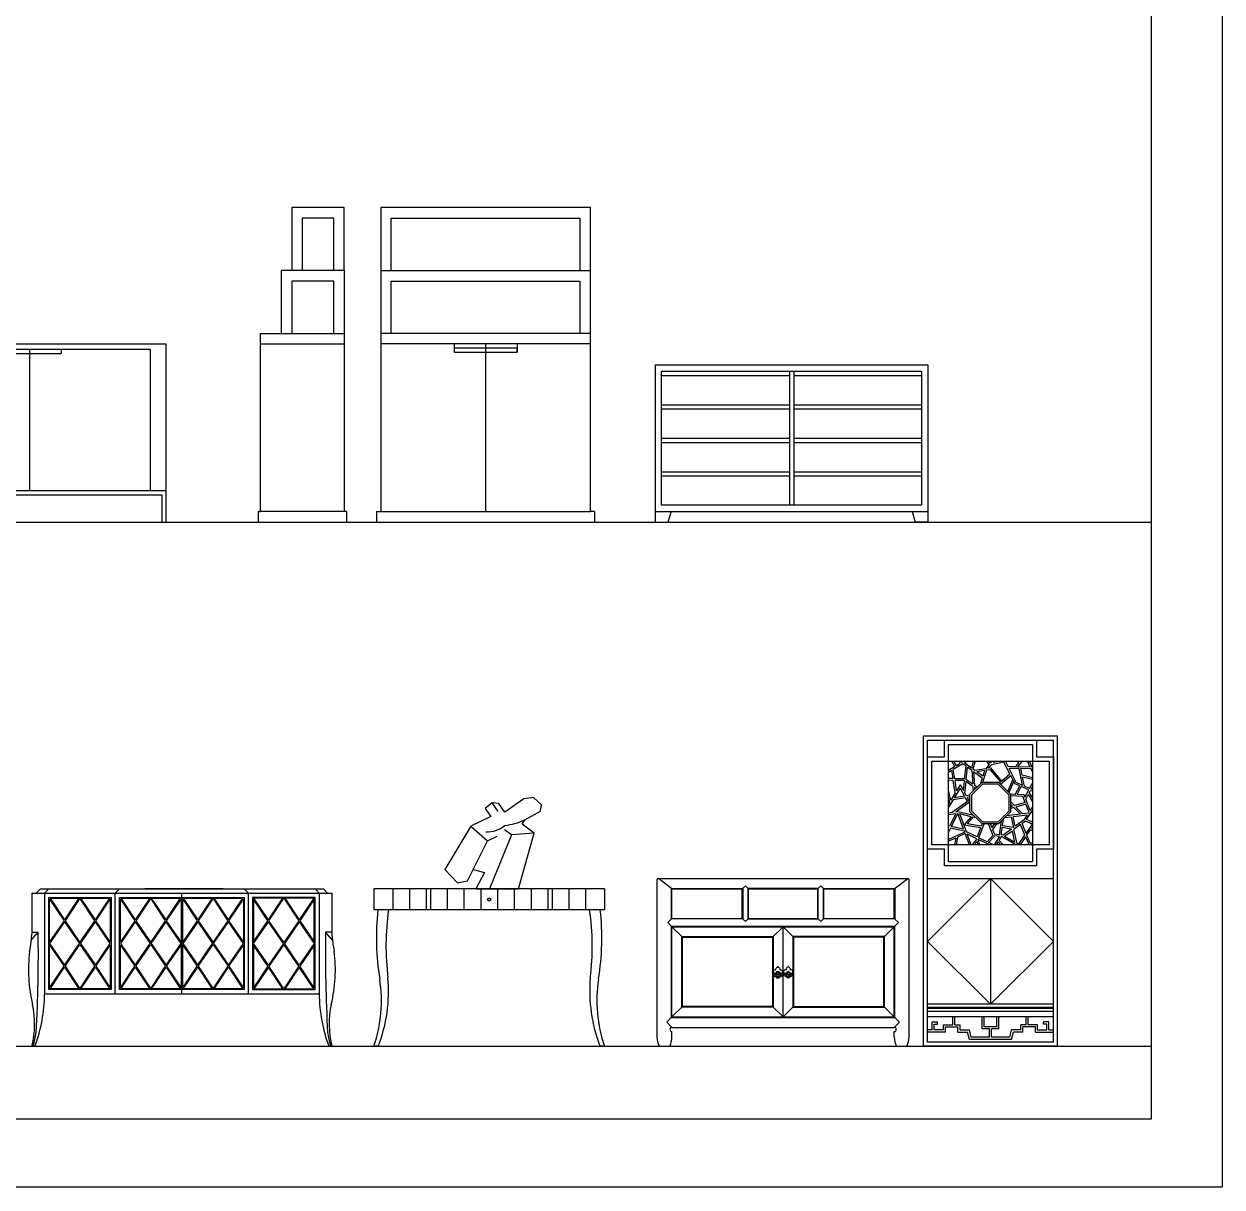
# Model space of a CAD drawing. Header units: inches. Extents: x 11.8 to 54.3, y 10.8 to 35.6.
# Drawn here: x 27.06 to 32.78, y 10.83 to 16.37 of the extents above; entities that cross this region are included whole.
import ezdxf

# ---------------------------------------------------------------- set-up
doc = ezdxf.new("R2010")
doc.units = ezdxf.units.IN
doc.header["$MEASUREMENT"] = 0
doc.layers.add('1', color=1, linetype='Continuous')
doc.layers.add('kadrbm', color=4, linetype='Continuous')

# ---------------------------------------------------------------- blocks, each defined once
blk = doc.blocks.new('kadrbm')
at = {"layer": 'kadrbm', "color": 4}
blk.add_lwpolyline([(0, 0), (0, 24.7972), (21, 24.7972), (21, 0), (0, 0)], close=True, dxfattribs=at)
blk.add_lwpolyline([(20.6631, 0.3257), (20.6631, 24.4603), (0.3369, 24.4603), (0.3369, 0.3257), (20.6631, 0.3257)], dxfattribs=at)

msp = doc.modelspace()

# ---------------------------------------------------------------- linework, layer by layer
at = {"layer": '1'}
for p, q in [((28.5916, 15.1983), (28.2916, 15.1983)), ((28.7657, 15.1983), (29.7657, 15.1983)), ((29.7657, 14.8983), (28.7657, 14.8983)), ((26.4409, 14.8483), (27.7409, 14.8483)), ((26.5159, 14.8233), (27.6659, 14.8233)), ((26.9409, 14.8033), (27.2409, 14.8033)), ((27.0909, 14.8233), (27.0909, 14.1483)), ((27.2409, 14.8233), (27.2409, 14.8033)), ((27.6659, 14.8233), (27.6659, 14.1483)), ((27.7409, 14.8483), (27.7409, 13.9983)), ((28.1916, 14.8483), (28.5916, 14.8483)), ((29.7657, 14.8483), (28.7657, 14.8483)), ((29.1157, 14.8483), (29.1157, 14.8083)), ((29.2657, 14.8483), (29.2657, 14.0483)), ((29.4157, 14.8483), (29.4157, 14.8083)), ((30.0753, 14.7483), (30.0753, 13.9983)), ((30.0753, 14.7483), (31.3753, 14.7483)), ((31.3753, 14.7483), (31.3753, 13.9983)), ((30.1053, 14.7183), (31.3453, 14.7183)), ((30.1053, 14.6983), (30.7153, 14.6983)), ((30.7153, 14.7183), (30.7153, 14.0783)), ((30.7353, 14.7183), (30.7353, 14.0783)), ((30.7353, 14.6983), (31.3453, 14.6983)), ((30.1053, 14.5583), (30.7153, 14.5583)), ((30.1053, 14.5383), (30.7153, 14.5383)), ((30.7353, 14.5583), (31.3453, 14.5583)), ((30.7353, 14.5383), (31.3453, 14.5383)), ((30.1053, 14.3983), (30.7153, 14.3983)), ((30.1053, 14.3783), (30.7153, 14.3783)), ((30.7353, 14.3983), (31.3453, 14.3983)), ((30.7353, 14.3783), (31.3453, 14.3783)), ((30.1053, 14.2383), (30.7153, 14.2383)), ((30.7353, 14.2383), (31.3453, 14.2383)), ((30.1053, 14.2183), (30.7153, 14.2183)), ((30.7353, 14.2183), (31.3453, 14.2183)), ((26.4409, 14.1483), (27.7409, 14.1483)), ((26.4609, 14.1283), (27.7209, 14.1283)), ((27.7209, 14.1283), (27.7209, 13.9983)), ((28.1816, 14.0483), (28.1816, 13.9983)), ((28.1816, 14.0483), (28.1916, 14.0483)), ((28.5916, 14.0483), (28.1916, 14.0483)), ((28.6016, 14.0483), (28.5916, 14.0483)), ((28.6016, 14.0483), (28.6016, 13.9983)), ((28.7457, 14.0483), (28.7457, 13.9983)), ((28.7457, 14.0483), (28.7657, 14.0483)), ((28.7657, 14.0483), (29.7657, 14.0483)), ((29.7857, 14.0483), (29.7657, 14.0483)), ((29.7857, 14.0483), (29.7857, 13.9983)), ((30.0753, 14.0483), (31.3753, 14.0483)), ((30.1503, 14.0483), (30.1353, 13.9983)), ((31.3003, 14.0483), (31.3153, 13.9983)), ((12.1152, 13.9983), (32.4414, 13.9983)), ((27.7209, 13.9983), (27.7409, 13.9983)), ((30.0753, 13.9983), (30.1353, 13.9983)), ((31.3753, 13.9983), (31.3153, 13.9983)), ((31.3539, 12.9783), (31.9939, 12.9783)), ((31.3539, 11.4983), (31.3539, 12.9783)), ((31.9939, 11.4983), (31.9939, 12.9783)), ((31.3739, 12.9583), (31.9739, 12.9583)), ((31.3739, 11.5183), (31.3739, 12.9583)), ((31.9739, 11.5183), (31.9739, 12.9583)), ((31.5043, 12.8319), (31.4897, 12.8583)), ((31.5113, 12.8361), (31.499, 12.8583)), ((31.5244, 12.8439), (31.5304, 12.8583)), ((31.5486, 12.8583), (31.5361, 12.8509)), ((31.5361, 12.8509), (31.5392, 12.8583)), ((31.5645, 12.8583), (31.55, 12.8497)), ((31.592, 12.8583), (31.5834, 12.8252)), ((31.6004, 12.8583), (31.5905, 12.82)), ((31.6675, 12.8415), (31.6554, 12.8583)), ((31.673, 12.8479), (31.6654, 12.8583)), ((31.682, 12.8583), (31.673, 12.8479)), ((31.7211, 12.8583), (31.6867, 12.8513)), ((31.6927, 12.8583), (31.6867, 12.8513)), ((31.7618, 12.8583), (31.7465, 12.8552)), ((31.8094, 12.8515), (31.7962, 12.8583)), ((31.8256, 12.8583), (31.8028, 12.8309)), ((31.8638, 12.8294), (31.851, 12.8583)), ((31.8739, 12.8266), (31.8599, 12.8583)), ((31.5043, 12.8319), (31.4739, 12.8138)), ((31.4891, 12.8133), (31.4739, 12.8043)), ((31.4952, 12.7747), (31.4891, 12.8133)), ((31.5424, 12.8452), (31.4966, 12.8178)), ((31.5034, 12.7745), (31.4966, 12.8178)), ((31.5244, 12.8439), (31.5113, 12.8361)), ((31.5574, 12.8342), (31.5424, 12.8452)), ((31.5834, 12.8252), (31.55, 12.8497)), ((31.5507, 12.7738), (31.5574, 12.8342)), ((31.5584, 12.7696), (31.565, 12.8286)), ((31.585, 12.8139), (31.565, 12.8286)), ((31.585, 12.8139), (31.5892, 12.7482)), ((31.599, 12.8137), (31.5905, 12.82)), ((31.5936, 12.8076), (31.5977, 12.7423)), ((31.6346, 12.7775), (31.5936, 12.8076)), ((31.651, 12.8221), (31.599, 12.8137)), ((31.6456, 12.813), (31.6083, 12.8069)), ((31.6371, 12.7858), (31.6083, 12.8069)), ((31.6546, 12.8145), (31.6366, 12.7567)), ((31.6458, 12.8137), (31.6371, 12.7858)), ((31.6675, 12.8415), (31.651, 12.8221)), ((31.6727, 12.8174), (31.6546, 12.8145)), ((31.678, 12.8412), (31.6634, 12.8242)), ((31.6739, 12.8258), (31.6634, 12.8242)), ((31.6727, 12.8174), (31.7214, 12.7592)), ((31.6739, 12.8258), (31.7262, 12.7632)), ((31.7382, 12.8535), (31.678, 12.8412)), ((31.7667, 12.7975), (31.7382, 12.8535)), ((31.7583, 12.8319), (31.7465, 12.8552)), ((31.7924, 12.8311), (31.7583, 12.8319)), ((31.7968, 12.7562), (31.7625, 12.8237)), ((31.8101, 12.8225), (31.7625, 12.8237)), ((31.8094, 12.8515), (31.7924, 12.8311)), ((31.8638, 12.8294), (31.8028, 12.8309)), ((31.827, 12.7427), (31.8101, 12.8225)), ((31.8252, 12.7907), (31.8184, 12.8229)), ((31.8674, 12.8212), (31.8185, 12.8223)), ((31.8739, 12.8065), (31.8674, 12.8212)), ((31.4952, 12.7747), (31.4739, 12.775)), ((31.4965, 12.7665), (31.4739, 12.7669)), ((31.506, 12.7064), (31.4965, 12.7665)), ((31.5507, 12.7738), (31.5034, 12.7745)), ((31.5498, 12.7657), (31.5047, 12.7664)), ((31.5125, 12.7172), (31.5047, 12.7664)), ((31.5296, 12.7454), (31.5125, 12.7172)), ((31.5296, 12.7454), (31.5445, 12.718)), ((31.5445, 12.718), (31.5498, 12.7657)), ((31.5513, 12.7055), (31.5574, 12.7604)), ((31.5898, 12.7378), (31.5561, 12.7613)), ((31.5892, 12.7482), (31.5584, 12.7696)), ((31.6346, 12.7775), (31.6262, 12.7507)), ((31.7159, 12.7545), (31.7214, 12.7592)), ((31.7217, 12.7488), (31.7705, 12.79)), ((31.7262, 12.7632), (31.7667, 12.7975)), ((31.7802, 12.7709), (31.7559, 12.7145)), ((31.7848, 12.7619), (31.7618, 12.7087)), ((31.7908, 12.75), (31.7705, 12.79)), ((31.8135, 12.7398), (31.7908, 12.75)), ((31.827, 12.7427), (31.7968, 12.7562)), ((31.8739, 12.7792), (31.8252, 12.7907)), ((31.8739, 12.7708), (31.827, 12.7819)), ((31.8362, 12.7386), (31.827, 12.7819)), ((31.8603, 12.7277), (31.8739, 12.7535)), ((31.4853, 12.6724), (31.4739, 12.7192)), ((31.506, 12.7064), (31.4853, 12.6724)), ((31.5292, 12.729), (31.5011, 12.6826)), ((31.5496, 12.6914), (31.5011, 12.6826)), ((31.5292, 12.729), (31.5496, 12.6914)), ((31.5513, 12.7055), (31.5581, 12.6929)), ((31.5746, 12.6959), (31.5581, 12.6929)), ((31.5746, 12.6876), (31.5622, 12.6854)), ((31.5898, 12.7378), (31.5912, 12.7157)), ((31.6096, 12.734), (31.5977, 12.7423)), ((31.6037, 12.7282), (31.5984, 12.7319)), ((31.5984, 12.7319), (31.5989, 12.7234)), ((31.792, 12.6991), (31.7701, 12.7003)), ((31.8284, 12.689), (31.7713, 12.6921)), ((31.792, 12.6991), (31.8135, 12.7398)), ((31.801, 12.6986), (31.821, 12.7364)), ((31.834, 12.6968), (31.801, 12.6986)), ((31.8565, 12.7205), (31.821, 12.7364)), ((31.8396, 12.6609), (31.8284, 12.689)), ((31.8383, 12.6861), (31.834, 12.6968)), ((31.8603, 12.7277), (31.8362, 12.7386)), ((31.8383, 12.6861), (31.8565, 12.7205)), ((31.8423, 12.6762), (31.8542, 12.6988)), ((31.8542, 12.6988), (31.8739, 12.6644)), ((31.8587, 12.7073), (31.8635, 12.7163)), ((31.8587, 12.7073), (31.8739, 12.6808)), ((31.8739, 12.7154), (31.8635, 12.7163)), ((31.8676, 12.7241), (31.8739, 12.7361)), ((31.8739, 12.7236), (31.8676, 12.7241)), ((29.2976, 12.6588), (29.2632, 12.6319)), ((29.2632, 12.6319), (29.2901, 12.5944)), ((29.3291, 12.6558), (29.2976, 12.6588)), ((29.3261, 12.6184), (29.2976, 12.6588)), ((29.3576, 12.6154), (29.3291, 12.6558)), ((29.4476, 12.6783), (29.3576, 12.6154)), ((29.494, 12.6843), (29.4476, 12.6783)), ((29.533, 12.6498), (29.494, 12.6843)), ((29.5278, 12.6199), (29.533, 12.6498)), ((31.4794, 12.6625), (31.4739, 12.6847)), ((31.4954, 12.6733), (31.4739, 12.6379)), ((31.4794, 12.6625), (31.4739, 12.6536)), ((31.5639, 12.6651), (31.4908, 12.6125)), ((31.5537, 12.6839), (31.4954, 12.6733)), ((31.5746, 12.6627), (31.5089, 12.6155)), ((31.5537, 12.6839), (31.5639, 12.6651)), ((31.5622, 12.6854), (31.5746, 12.6625)), ((31.7791, 12.6431), (31.7713, 12.651)), ((31.7791, 12.6431), (31.7713, 12.6409)), ((31.7856, 12.6366), (31.7713, 12.6324)), ((31.788, 12.6458), (31.7722, 12.6617)), ((31.8163, 12.6055), (31.7856, 12.6366)), ((31.8396, 12.6609), (31.788, 12.6458)), ((31.8427, 12.6533), (31.7945, 12.6392)), ((31.8264, 12.6068), (31.7945, 12.6392)), ((31.8639, 12.6222), (31.8423, 12.6762)), ((31.8584, 12.614), (31.8427, 12.6533)), ((31.8639, 12.6222), (31.8739, 12.6373)), ((29.2901, 12.5944), (29.1949, 12.548)), ((29.4408, 12.557), (29.4528, 12.5779)), ((29.4528, 12.5779), (29.5278, 12.6199)), ((31.4908, 12.6125), (31.4739, 12.6097)), ((31.5079, 12.607), (31.4739, 12.6015)), ((31.5079, 12.607), (31.4787, 12.5479)), ((31.5178, 12.6088), (31.4869, 12.5461)), ((31.5179, 12.6169), (31.5089, 12.6155)), ((31.5458, 12.5333), (31.5178, 12.6088)), ((31.5872, 12.5999), (31.5179, 12.6169)), ((31.559, 12.5212), (31.5275, 12.6062)), ((31.5814, 12.593), (31.5275, 12.6062)), ((31.5814, 12.593), (31.5475, 12.5523)), ((31.5902, 12.5908), (31.5634, 12.5586)), ((31.5895, 12.6027), (31.5872, 12.5999)), ((31.6051, 12.5872), (31.5902, 12.5908)), ((31.7168, 12.5072), (31.7269, 12.5732)), ((31.7315, 12.5495), (31.7367, 12.5829)), ((31.7739, 12.5916), (31.7412, 12.5874)), ((31.8163, 12.6055), (31.7508, 12.597)), ((31.7853, 12.5423), (31.7739, 12.5916)), ((31.8499, 12.6012), (31.782, 12.5926)), ((31.7924, 12.5475), (31.782, 12.5926)), ((31.8345, 12.5782), (31.7924, 12.5475)), ((31.8406, 12.5725), (31.8245, 12.5608)), ((31.8562, 12.6107), (31.8264, 12.6068)), ((31.8345, 12.5782), (31.8499, 12.6012)), ((31.8736, 12.5577), (31.8406, 12.5725)), ((31.8451, 12.5794), (31.8739, 12.6226)), ((31.8739, 12.5664), (31.8451, 12.5794)), ((31.8562, 12.6107), (31.8584, 12.614)), ((29.1949, 12.548), (29.072, 12.3412)), ((29.1949, 12.548), (29.2753, 12.4779)), ((29.3898, 12.506), (29.3557, 12.5311)), ((29.4978, 12.515), (29.3898, 12.506)), ((29.4228, 12.2483), (29.4978, 12.515)), ((29.4978, 12.515), (29.4408, 12.557)), ((31.4787, 12.5479), (31.4739, 12.5489)), ((31.4832, 12.5385), (31.4739, 12.5198)), ((31.5508, 12.5199), (31.4739, 12.4847)), ((31.5492, 12.5243), (31.4832, 12.5385)), ((31.5458, 12.5333), (31.4869, 12.5461)), ((31.6267, 12.5396), (31.5472, 12.5531)), ((31.5508, 12.5199), (31.5492, 12.5243)), ((31.61, 12.4966), (31.559, 12.5212)), ((31.6298, 12.5474), (31.5634, 12.5586)), ((31.6267, 12.5396), (31.61, 12.4966)), ((31.6434, 12.56), (31.6173, 12.4931)), ((31.6347, 12.56), (31.6298, 12.5474)), ((31.6622, 12.56), (31.6854, 12.5039)), ((31.672, 12.56), (31.6798, 12.541)), ((31.6933, 12.56), (31.6798, 12.541)), ((31.7034, 12.56), (31.6835, 12.5321)), ((31.6835, 12.5321), (31.6925, 12.5103)), ((31.7249, 12.5062), (31.7303, 12.5414)), ((31.7741, 12.5341), (31.7303, 12.5414)), ((31.7833, 12.5409), (31.7315, 12.5495)), ((31.7741, 12.5341), (31.7342, 12.505)), ((31.7782, 12.5248), (31.7401, 12.4992)), ((31.7908, 12.4704), (31.7782, 12.5248)), ((31.7853, 12.5423), (31.7833, 12.5409)), ((31.8177, 12.5559), (31.7849, 12.5319)), ((31.8004, 12.4649), (31.7849, 12.5319)), ((31.8385, 12.5054), (31.8177, 12.5559)), ((31.8439, 12.5135), (31.8245, 12.5608)), ((31.8439, 12.5135), (31.8736, 12.5577)), ((31.8477, 12.5045), (31.8655, 12.5309)), ((31.8739, 12.5264), (31.8655, 12.5309)), ((31.87, 12.5377), (31.8739, 12.5435)), ((31.8739, 12.5356), (31.87, 12.5377)), ((29.2069, 12.3412), (29.2753, 12.4779)), ((29.2753, 12.4779), (29.3209, 12.5)), ((29.3898, 12.506), (29.2849, 12.2483)), ((31.508, 12.4913), (31.4739, 12.4757)), ((31.508, 12.4913), (31.5026, 12.4583)), ((31.5169, 12.4954), (31.5108, 12.4583)), ((31.5537, 12.5122), (31.5169, 12.4954)), ((31.5737, 12.4583), (31.5537, 12.5122)), ((31.5824, 12.4583), (31.5631, 12.5101)), ((31.6059, 12.4895), (31.5631, 12.5101)), ((31.6075, 12.4837), (31.5844, 12.4583)), ((31.6101, 12.4744), (31.5955, 12.4583)), ((31.6075, 12.4837), (31.6059, 12.4895)), ((31.6144, 12.4583), (31.6101, 12.4744)), ((31.6705, 12.4583), (31.6157, 12.4848)), ((31.6229, 12.4583), (31.6157, 12.4848)), ((31.6575, 12.4737), (31.6173, 12.4931)), ((31.6854, 12.5039), (31.6575, 12.4737)), ((31.6946, 12.5018), (31.6652, 12.47)), ((31.6893, 12.4583), (31.6652, 12.47)), ((31.7167, 12.499), (31.6917, 12.4583)), ((31.7168, 12.5072), (31.6925, 12.5103)), ((31.7167, 12.499), (31.6946, 12.5018)), ((31.7102, 12.4729), (31.7013, 12.4583)), ((31.7102, 12.4729), (31.7231, 12.4583)), ((31.7255, 12.4979), (31.7147, 12.4802)), ((31.7147, 12.4802), (31.7339, 12.4583)), ((31.7342, 12.505), (31.7249, 12.5062)), ((31.7955, 12.4583), (31.726, 12.4979)), ((31.7908, 12.4704), (31.7401, 12.4992)), ((31.8082, 12.4605), (31.8004, 12.4649)), ((31.8082, 12.4605), (31.8385, 12.5054)), ((31.8168, 12.4586), (31.8166, 12.4583)), ((31.8168, 12.4586), (31.8422, 12.4963)), ((31.8578, 12.4583), (31.8422, 12.4963)), ((31.8634, 12.4661), (31.8477, 12.5045)), ((31.8739, 12.4675), (31.8634, 12.4661)), ((29.072, 12.3412), (29.132, 12.2783)), ((29.132, 12.2783), (29.1799, 12.2873)), ((29.1799, 12.2873), (29.2069, 12.3412)), ((29.2069, 12.3412), (29.2609, 12.3262)), ((29.2609, 12.3262), (29.2189, 12.2483)), ((30.1547, 12.2483), (30.0897, 12.2983)), ((31.2147, 12.2483), (31.2797, 12.2983)), ((31.3739, 12.2983), (31.9739, 12.2983)), ((31.6739, 12.2983), (31.3739, 11.9983)), ((31.6739, 12.2983), (31.9739, 11.9983)), ((31.6739, 12.2983), (31.6739, 11.6983)), ((27.1222, 12.2283), (27.1422, 12.2483)), ((27.1422, 12.2483), (27.5097, 12.2483)), ((27.1622, 12.2283), (27.1822, 12.2483)), ((27.4997, 12.2283), (27.5197, 12.2483)), ((27.5097, 12.2483), (28.1247, 12.2483)), ((28.0144, 12.2483), (27.6409, 12.2483)), ((28.1347, 12.2283), (28.1147, 12.2483)), ((28.1247, 12.2483), (28.4922, 12.2483)), ((28.4722, 12.2283), (28.4522, 12.2483)), ((28.5122, 12.2283), (28.4922, 12.2483)), ((29.8326, 12.2483), (28.7326, 12.2483)), ((28.7326, 12.2483), (28.7326, 12.1483)), ((28.8226, 12.2483), (28.8226, 12.1483)), ((28.9026, 12.2483), (28.9026, 12.1483)), ((28.9826, 12.2483), (28.9826, 12.1483)), ((29.0026, 12.2483), (29.0026, 12.1483)), ((29.0826, 12.2483), (29.0826, 12.1483)), ((29.1626, 12.2483), (29.1626, 12.1483)), ((29.2189, 12.2483), (29.4228, 12.2483)), ((29.2426, 12.2483), (29.2426, 12.1483)), ((29.3226, 12.2483), (29.3226, 12.1483)), ((29.4026, 12.2483), (29.4026, 12.1483)), ((29.4826, 12.2483), (29.4826, 12.1483)), ((29.5626, 12.2483), (29.5626, 12.1483)), ((29.5826, 12.2483), (29.5826, 12.1483)), ((29.6626, 12.2483), (29.6626, 12.1483)), ((29.7426, 12.2483), (29.7426, 12.1483)), ((29.8326, 12.2483), (29.8326, 12.1483)), ((30.1547, 12.2483), (30.4897, 12.2483)), ((30.1547, 12.1083), (30.1547, 12.2483)), ((30.5047, 12.2633), (30.4897, 12.2483)), ((30.4897, 12.1083), (30.4897, 12.2483)), ((30.5197, 12.2483), (30.5047, 12.2633)), ((30.5197, 12.2483), (30.8497, 12.2483)), ((30.5197, 12.1083), (30.5197, 12.2483)), ((30.8647, 12.2633), (30.8497, 12.2483)), ((30.8497, 12.1083), (30.8497, 12.2483)), ((30.8797, 12.2483), (30.8647, 12.2633)), ((30.8797, 12.2483), (31.2147, 12.2483)), ((30.8797, 12.1083), (30.8797, 12.2483)), ((31.2147, 12.1083), (31.2147, 12.2483)), ((27.1022, 12.2283), (27.1022, 12.0391)), ((27.1022, 12.2283), (27.1622, 12.2283)), ((27.1622, 12.2283), (27.1622, 11.7483)), ((27.1622, 12.2283), (27.4997, 12.2283)), ((27.1822, 11.7683), (27.1822, 12.2083)), ((27.1822, 12.2083), (27.4797, 12.2083)), ((27.1862, 11.9968), (27.1862, 12.2001)), ((27.1862, 12.2001), (27.2552, 12.0963)), ((27.1885, 12.2043), (27.2575, 12.1006)), ((27.1885, 12.2043), (27.3264, 12.2043)), ((27.3355, 12.2043), (27.4735, 12.2043)), ((27.4045, 12.1006), (27.4735, 12.2043)), ((27.4068, 12.0963), (27.4757, 12.2001)), ((27.4757, 12.2001), (27.4757, 11.9968)), ((27.4797, 12.2083), (27.4797, 11.7683)), ((27.4997, 11.7483), (27.4997, 12.2283)), ((27.4997, 12.2283), (28.1347, 12.2283)), ((27.5197, 11.7683), (27.5197, 12.2083)), ((27.5197, 12.2083), (27.8172, 12.2083)), ((27.5237, 11.9968), (27.5237, 12.2001)), ((27.5237, 12.2001), (27.5927, 12.0963)), ((27.526, 12.2043), (27.6639, 12.2043)), ((27.526, 12.2043), (27.595, 12.1006)), ((27.673, 12.2043), (27.811, 12.2043)), ((27.742, 12.1006), (27.811, 12.2043)), ((27.7443, 12.0963), (27.8132, 12.2001)), ((27.8132, 12.2001), (27.8132, 11.9968)), ((27.8172, 11.7483), (27.8172, 12.2283)), ((27.8172, 11.7683), (27.8172, 12.2083)), ((27.8172, 12.2083), (27.8172, 11.7683)), ((27.8172, 12.2083), (28.1147, 12.2083)), ((27.8212, 11.9968), (27.8212, 12.2001)), ((27.8212, 12.2001), (27.8902, 12.0963)), ((27.8235, 12.2043), (27.9614, 12.2043)), ((27.8235, 12.2043), (27.8925, 12.1006)), ((27.9705, 12.2043), (28.1085, 12.2043)), ((28.0395, 12.1006), (28.1085, 12.2043)), ((28.0418, 12.0963), (28.1107, 12.2001)), ((28.1107, 12.2001), (28.1107, 11.9968)), ((28.1147, 12.2083), (28.1147, 11.7683)), ((28.1347, 11.7483), (28.1347, 12.2283)), ((28.1347, 12.2283), (28.5122, 12.2283)), ((28.1547, 12.2083), (28.1547, 11.7683)), ((28.4522, 12.2083), (28.1547, 12.2083)), ((28.1587, 12.2001), (28.1587, 11.9968)), ((28.2277, 12.0963), (28.1587, 12.2001)), ((28.2989, 12.2043), (28.161, 12.2043)), ((28.23, 12.1006), (28.161, 12.2043)), ((28.446, 12.2043), (28.308, 12.2043)), ((28.446, 12.2043), (28.377, 12.1006)), ((28.4482, 12.2001), (28.3793, 12.0963)), ((28.4482, 11.9968), (28.4482, 12.2001)), ((28.4522, 11.7683), (28.4522, 12.2083)), ((28.4722, 12.2283), (28.4722, 11.7483)), ((28.5122, 12.2283), (28.5322, 12.2283)), ((28.5322, 12.2283), (28.5322, 12.0391)), ((29.8326, 12.1483), (28.7326, 12.1483)), ((27.2575, 12.0921), (27.3287, 11.9883)), ((27.2597, 12.0963), (27.331, 11.9926)), ((27.331, 11.9926), (27.4022, 12.0963)), ((27.3333, 11.9883), (27.4045, 12.0921)), ((27.595, 12.0921), (27.6662, 11.9883)), ((27.5972, 12.0963), (27.6685, 11.9926)), ((27.6685, 11.9926), (27.7397, 12.0963)), ((27.6708, 11.9883), (27.742, 12.0921)), ((27.8925, 12.0921), (27.9637, 11.9883)), ((27.8947, 12.0963), (27.966, 11.9926)), ((27.966, 11.9926), (28.0372, 12.0963)), ((27.9683, 11.9883), (28.0395, 12.0921)), ((28.3012, 11.9883), (28.23, 12.0921)), ((28.3035, 11.9926), (28.2322, 12.0963)), ((28.3747, 12.0963), (28.3035, 11.9926)), ((28.377, 12.0921), (28.3058, 11.9883)), ((30.1547, 12.1083), (30.1347, 12.0883)), ((30.1347, 12.0883), (30.1547, 12.0683)), ((30.1517, 12.0713), (30.6847, 12.0713)), ((30.1517, 11.6353), (30.1517, 12.0713)), ((30.1547, 12.1083), (30.4897, 12.1083)), ((30.1547, 12.0683), (30.6847, 12.0683)), ((30.2047, 12.0183), (30.1547, 12.0683)), ((30.1547, 11.6383), (30.1547, 12.0683)), ((30.5047, 12.0933), (30.4897, 12.1083)), ((30.5197, 12.1083), (30.5047, 12.0933)), ((30.5197, 12.1083), (30.8497, 12.1083)), ((30.6347, 12.0183), (30.6847, 12.0683)), ((30.6847, 12.0713), (31.2177, 12.0713)), ((30.6847, 12.0683), (31.2147, 12.0683)), ((30.7347, 12.0183), (30.6847, 12.0683)), ((30.6847, 11.6383), (30.6847, 12.0683)), ((30.6847, 11.6383), (30.6847, 12.0683)), ((30.8647, 12.0933), (30.8497, 12.1083)), ((30.8797, 12.1083), (30.8647, 12.0933)), ((30.8797, 12.1083), (31.2147, 12.1083)), ((31.1647, 12.0183), (31.2147, 12.0683)), ((31.2147, 12.1083), (31.2347, 12.0883)), ((31.2347, 12.0883), (31.2147, 12.0683)), ((31.2147, 11.6383), (31.2147, 12.0683)), ((31.2177, 11.6353), (31.2177, 12.0713)), ((27.0981, 12.0037), (27.1318, 12.0417)), ((27.1022, 12.0417), (27.1318, 12.0417)), ((28.5322, 12.0417), (28.5026, 12.0417)), ((28.5363, 12.0037), (28.5026, 12.0417)), ((27.1862, 11.7766), (27.1862, 11.9798)), ((27.2575, 11.8846), (27.3287, 11.9883)), ((27.2597, 11.8803), (27.331, 11.9841)), ((27.331, 11.9841), (27.4022, 11.8803)), ((27.3333, 11.9883), (27.4045, 11.8846)), ((27.4757, 11.9798), (27.4757, 11.7766)), ((27.5237, 11.7766), (27.5237, 11.9798)), ((27.595, 11.8846), (27.6662, 11.9883)), ((27.5972, 11.8803), (27.6685, 11.9841)), ((27.6685, 11.9841), (27.7397, 11.8803)), ((27.6708, 11.9883), (27.742, 11.8846)), ((27.8132, 11.9798), (27.8132, 11.7766)), ((27.8212, 11.7766), (27.8212, 11.9798)), ((27.8925, 11.8846), (27.9637, 11.9883)), ((27.8947, 11.8803), (27.966, 11.9841)), ((27.966, 11.9841), (28.0372, 11.8803)), ((27.9683, 11.9883), (28.0395, 11.8846)), ((28.1107, 11.9798), (28.1107, 11.7766)), ((28.1587, 11.9798), (28.1587, 11.7766)), ((28.3012, 11.9883), (28.23, 11.8846)), ((28.3035, 11.9841), (28.2322, 11.8803)), ((28.3747, 11.8803), (28.3035, 11.9841)), ((28.377, 11.8846), (28.3058, 11.9883)), ((28.4482, 11.7766), (28.4482, 11.9798)), ((31.3739, 11.9983), (31.6739, 11.6983)), ((31.9739, 11.9983), (31.6739, 11.6983)), ((27.1862, 11.7766), (27.2552, 11.8803)), ((27.1885, 11.7723), (27.2575, 11.8761)), ((27.4045, 11.8761), (27.4735, 11.7723)), ((27.4068, 11.8803), (27.4757, 11.7766)), ((27.5237, 11.7766), (27.5927, 11.8803)), ((27.526, 11.7723), (27.595, 11.8761)), ((27.742, 11.8761), (27.811, 11.7723)), ((27.7443, 11.8803), (27.8132, 11.7766)), ((27.8212, 11.7766), (27.8902, 11.8803)), ((27.8235, 11.7723), (27.8925, 11.8761)), ((28.0395, 11.8761), (28.1085, 11.7723)), ((28.0418, 11.8803), (28.1107, 11.7766)), ((28.2277, 11.8803), (28.1587, 11.7766)), ((28.23, 11.8761), (28.161, 11.7723)), ((28.446, 11.7723), (28.377, 11.8761)), ((28.4482, 11.7766), (28.3793, 11.8803)), ((27.3264, 11.7723), (27.1885, 11.7723)), ((27.4735, 11.7723), (27.3355, 11.7723)), ((27.6639, 11.7723), (27.526, 11.7723)), ((27.811, 11.7723), (27.673, 11.7723)), ((27.9614, 11.7723), (27.8235, 11.7723)), ((28.1085, 11.7723), (27.9705, 11.7723)), ((28.161, 11.7723), (28.2989, 11.7723)), ((28.308, 11.7723), (28.446, 11.7723)), ((27.1622, 11.7483), (27.4997, 11.7483)), ((27.4797, 11.7683), (27.1822, 11.7683)), ((27.4997, 11.7483), (28.1347, 11.7483)), ((27.8172, 11.7683), (27.5197, 11.7683)), ((28.1147, 11.7683), (27.8172, 11.7683)), ((28.1347, 11.7483), (28.4722, 11.7483)), ((28.1547, 11.7683), (28.4522, 11.7683)), ((30.2047, 11.6883), (30.1547, 11.6383)), ((30.6847, 11.6383), (30.6347, 11.6883)), ((30.6847, 11.6383), (30.7347, 11.6883)), ((31.1647, 11.6883), (31.2147, 11.6383)), ((31.9739, 11.6983), (31.3739, 11.6983)), ((31.9739, 11.6833), (31.3739, 11.6833)), ((31.9739, 11.6783), (31.3739, 11.6783)), ((31.9739, 11.6633), (31.3739, 11.6633)), ((30.1547, 11.6383), (30.1297, 11.6133)), ((30.1297, 11.6133), (30.1547, 11.5883)), ((30.1517, 11.6353), (30.6847, 11.6353)), ((30.1547, 11.6383), (30.6847, 11.6383)), ((30.6847, 11.6383), (31.2147, 11.6383)), ((30.6847, 11.6353), (31.2177, 11.6353)), ((31.2147, 11.6383), (31.2397, 11.6133)), ((31.2397, 11.6133), (31.2147, 11.5883)), ((31.9739, 11.6383), (31.3739, 11.6383)), ((31.3951, 11.614), (31.4215, 11.614)), ((31.3951, 11.5758), (31.3951, 11.614)), ((31.4051, 11.604), (31.4215, 11.604)), ((31.4051, 11.5758), (31.4051, 11.604)), ((31.4215, 11.604), (31.4215, 11.614)), ((31.4492, 11.6008), (31.4939, 11.6008)), ((31.4492, 11.5758), (31.4492, 11.6008)), ((31.4939, 11.6008), (31.4939, 11.6383)), ((31.5039, 11.6008), (31.5039, 11.6383)), ((31.5039, 11.6008), (31.5289, 11.6008)), ((31.5289, 11.5758), (31.5289, 11.6008)), ((31.6341, 11.5809), (31.6341, 11.6383)), ((31.6441, 11.5909), (31.6441, 11.6383)), ((31.7038, 11.5909), (31.7038, 11.6383)), ((31.7138, 11.5809), (31.7138, 11.6383)), ((31.8189, 11.5758), (31.8189, 11.6008)), ((31.8439, 11.6008), (31.8189, 11.6008)), ((31.8439, 11.6008), (31.8439, 11.6383)), ((31.8539, 11.6008), (31.8539, 11.6383)), ((31.8987, 11.6008), (31.8539, 11.6008)), ((31.8987, 11.5758), (31.8987, 11.6008)), ((31.9264, 11.604), (31.9264, 11.614)), ((31.9528, 11.614), (31.9264, 11.614)), ((31.9428, 11.604), (31.9264, 11.604)), ((31.9428, 11.5758), (31.9428, 11.604)), ((31.9528, 11.5758), (31.9528, 11.614)), ((30.1547, 11.5883), (31.2147, 11.5883)), ((30.1547, 11.5425), (30.1547, 11.5683)), ((31.2147, 11.5425), (31.2147, 11.5683)), ((31.3951, 11.5758), (31.3739, 11.5758)), ((31.4592, 11.5658), (31.3739, 11.5658)), ((31.4492, 11.5758), (31.4051, 11.5758)), ((31.4592, 11.5908), (31.5189, 11.5908)), ((31.4592, 11.5658), (31.4592, 11.5908)), ((31.5189, 11.5658), (31.5189, 11.5908)), ((31.5189, 11.5658), (31.5639, 11.5658)), ((31.5289, 11.5758), (31.5739, 11.5758)), ((31.5739, 11.5308), (31.5639, 11.5658)), ((31.5815, 11.5408), (31.5739, 11.5758)), ((31.6689, 11.5809), (31.6341, 11.5809)), ((31.7038, 11.5909), (31.6441, 11.5909)), ((31.6689, 11.5408), (31.6689, 11.5809)), ((31.7138, 11.5809), (31.6789, 11.5809)), ((31.6789, 11.5408), (31.6789, 11.5809)), ((31.766, 11.5408), (31.7739, 11.5758)), ((31.8189, 11.5758), (31.7739, 11.5758)), ((31.7739, 11.5308), (31.7839, 11.5658)), ((31.8289, 11.5658), (31.7839, 11.5658)), ((31.8289, 11.5658), (31.8289, 11.5908)), ((31.8887, 11.5908), (31.8289, 11.5908)), ((31.8887, 11.5658), (31.8887, 11.5908)), ((31.8887, 11.5658), (31.9739, 11.5658)), ((31.8987, 11.5758), (31.9428, 11.5758)), ((31.9528, 11.5758), (31.9739, 11.5758)), ((12.1152, 11.4983), (32.4414, 11.4983)), ((27.1022, 11.4983), (27.1165, 11.4983)), ((28.5322, 11.4983), (28.518, 11.4983)), ((28.754, 11.4983), (28.7326, 11.4983)), ((29.8326, 11.4983), (29.8111, 11.4983)), ((30.0947, 11.4983), (30.1447, 11.4983)), ((31.2247, 11.4983), (31.2747, 11.4983)), ((31.9939, 11.4983), (31.3539, 11.4983)), ((31.9739, 11.5183), (31.3739, 11.5183)), ((31.7739, 11.5308), (31.5739, 11.5308)), ((31.6689, 11.5408), (31.5815, 11.5408)), ((31.766, 11.5408), (31.6789, 11.5408))]:
    msp.add_line(p, q, dxfattribs=at)
for points in [[(28.5916, 15.1983), (28.5916, 15.4983), (28.3416, 15.4983), (28.3416, 15.1983)], [(29.7657, 14.0483), (29.7657, 15.4983), (28.7657, 15.4983), (28.7657, 14.0483)], [(28.5416, 15.1983), (28.5416, 15.4483), (28.3916, 15.4483), (28.3916, 15.1983)], [(28.8157, 15.1983), (28.8157, 15.4483), (29.7157, 15.4483), (29.7157, 15.1983)], [(28.2916, 14.8983), (28.2916, 15.1983)], [(28.5416, 14.8983), (28.5416, 15.1483), (28.3416, 15.1483), (28.3416, 14.8983)], [(28.5916, 15.1983), (28.5916, 14.8983)], [(28.8157, 14.8983), (28.8157, 15.1483), (29.7157, 15.1483), (29.7157, 14.8983)], [(28.1916, 14.0483), (28.1916, 14.8983), (28.5916, 14.8983)], [(28.5916, 14.8983), (28.5916, 14.0483)], [(30.6103, 14.0783), (30.1053, 14.0783), (30.1053, 14.7183), (30.6103, 14.7183)], [(30.6103, 14.0783), (30.1053, 14.0783), (30.1053, 14.7183), (30.6103, 14.7183)], [(30.6103, 14.7183), (31.3453, 14.7183), (31.3453, 14.0783), (30.6103, 14.0783)], [(30.6103, 14.7183), (31.3453, 14.7183), (31.3453, 14.0783), (30.6103, 14.0783)], [(27.3264, 12.2043), (27.2575, 12.1006)], [(27.4022, 12.0963), (27.331, 12.2043), (27.2597, 12.0963)], [(27.4045, 12.1006), (27.3355, 12.2043)], [(27.6639, 12.2043), (27.595, 12.1006)], [(27.7397, 12.0963), (27.6685, 12.2043), (27.5972, 12.0963)], [(27.742, 12.1006), (27.673, 12.2043)], [(27.9614, 12.2043), (27.8925, 12.1006)], [(28.0372, 12.0963), (27.966, 12.2043), (27.8947, 12.0963)], [(28.0395, 12.1006), (27.9705, 12.2043)], [(28.23, 12.1006), (28.2989, 12.2043)], [(28.2322, 12.0963), (28.3035, 12.2043), (28.3747, 12.0963)], [(28.308, 12.2043), (28.377, 12.1006)], [(27.2552, 12.0963), (27.1862, 11.9968)], [(27.2575, 12.0921), (27.1862, 11.9883), (27.2575, 11.8846)], [(27.4045, 11.8846), (27.4757, 11.9883), (27.4045, 12.0921)], [(27.4757, 11.9968), (27.4068, 12.0963)], [(27.5927, 12.0963), (27.5237, 11.9968)], [(27.595, 12.0921), (27.5237, 11.9883), (27.595, 11.8846)], [(27.742, 11.8846), (27.8132, 11.9883), (27.742, 12.0921)], [(27.8132, 11.9968), (27.7443, 12.0963)], [(27.8902, 12.0963), (27.8212, 11.9968)], [(27.8925, 12.0921), (27.8212, 11.9883), (27.8925, 11.8846)], [(28.0395, 11.8846), (28.1107, 11.9883), (28.0395, 12.0921)], [(28.1107, 11.9968), (28.0418, 12.0963)], [(28.1587, 11.9968), (28.2277, 12.0963)], [(28.23, 11.8846), (28.1587, 11.9883), (28.23, 12.0921)], [(28.377, 12.0921), (28.4482, 11.9883), (28.377, 11.8846)], [(28.3793, 12.0963), (28.4482, 11.9968)], [(30.2017, 11.6853), (30.2017, 12.0213), (30.6377, 12.0213), (30.6377, 11.7895)], [(30.2047, 11.6883), (30.2047, 12.0183), (30.6347, 12.0183), (30.6347, 11.7907)], [(31.1677, 11.6853), (31.1677, 12.0213), (30.7317, 12.0213), (30.7317, 11.7895)], [(31.1647, 11.6883), (31.1647, 12.0183), (30.7347, 12.0183), (30.7347, 11.7907)], [(27.1862, 11.9798), (27.2552, 11.8803)], [(27.4068, 11.8803), (27.4757, 11.9798)], [(27.5237, 11.9798), (27.5927, 11.8803)], [(27.7443, 11.8803), (27.8132, 11.9798)], [(27.8212, 11.9798), (27.8902, 11.8803)], [(28.0418, 11.8803), (28.1107, 11.9798)], [(28.2277, 11.8803), (28.1587, 11.9798)], [(28.4482, 11.9798), (28.3793, 11.8803)], [(27.2575, 11.8761), (27.3264, 11.7723)], [(27.2597, 11.8803), (27.331, 11.7723), (27.4022, 11.8803)], [(27.3355, 11.7723), (27.4045, 11.8761)], [(27.595, 11.8761), (27.6639, 11.7723)], [(27.5972, 11.8803), (27.6685, 11.7723), (27.7397, 11.8803)], [(27.673, 11.7723), (27.742, 11.8761)], [(27.8925, 11.8761), (27.9614, 11.7723)], [(27.8947, 11.8803), (27.966, 11.7723), (28.0372, 11.8803)], [(27.9705, 11.7723), (28.0395, 11.8761)], [(28.2989, 11.7723), (28.23, 11.8761)], [(28.3747, 11.8803), (28.3035, 11.7723), (28.2322, 11.8803)], [(28.377, 11.8761), (28.308, 11.7723)], [(30.6377, 11.8472), (30.6377, 11.6853), (30.2017, 11.6853)], [(30.6347, 11.846), (30.6347, 11.6883), (30.2047, 11.6883)], [(30.7317, 11.8472), (30.7317, 11.6853), (31.1677, 11.6853)], [(30.7347, 11.846), (30.7347, 11.6883), (31.1647, 11.6883)]]:
    msp.add_lwpolyline(points, dxfattribs=at)
for points in [[(29.1157, 14.8083), (29.4157, 14.8083), (29.4157, 14.8283), (29.1157, 14.8283)], [(31.9739, 12.4383), (31.8939, 12.4383), (31.8939, 12.3583), (31.4539, 12.3583), (31.4539, 12.4383), (31.3739, 12.4383), (31.3739, 12.8783), (31.4539, 12.8783), (31.4539, 12.9583), (31.8939, 12.9583), (31.8939, 12.8783), (31.9739, 12.8783)], [(31.9539, 12.4583), (31.8739, 12.4583), (31.8739, 12.3783), (31.4739, 12.3783), (31.4739, 12.4583), (31.3939, 12.4583), (31.3939, 12.8583), (31.4739, 12.8583), (31.4739, 12.9383), (31.8739, 12.9383), (31.8739, 12.8583), (31.9539, 12.8583)], [(31.8739, 12.4583), (31.4739, 12.4583), (31.4739, 12.8583), (31.8739, 12.8583)], [(31.7137, 12.7567), (31.6322, 12.7567), (31.5746, 12.6991), (31.5746, 12.6176), (31.6322, 12.56), (31.7137, 12.56), (31.7713, 12.6176), (31.7713, 12.6991)], [(31.7104, 12.7485), (31.6356, 12.7485), (31.5828, 12.6957), (31.5828, 12.621), (31.6356, 12.5681), (31.7104, 12.5681), (31.7632, 12.621), (31.7632, 12.6957)], [(30.1517, 12.1053), (30.1517, 12.2513), (30.4927, 12.2513), (30.4927, 12.1053)], [(30.8527, 12.1053), (30.8527, 12.2513), (30.5167, 12.2513), (30.5167, 12.1053)], [(30.8767, 12.1053), (30.8767, 12.2513), (31.2177, 12.2513), (31.2177, 12.1053)], [(30.6583, 11.8513), (30.6583, 11.8554), (30.661, 11.8554), (30.661, 11.8513)], [(30.711, 11.8513), (30.711, 11.8554), (30.7083, 11.8554), (30.7083, 11.8513)]]:
    msp.add_lwpolyline(points, close=True, dxfattribs=at)
for points in [[(30.0947, 11.4983, -0.087066), (30.0847, 11.5425), (30.0847, 12.2933, -0.414214), (30.0897, 12.2983), (31.2797, 12.2983, -0.414214), (31.2847, 12.2933), (31.2847, 11.5425, -0.087066), (31.2747, 11.4983)], [(30.6423, 11.8451, -0.212847), (30.6382, 11.8523), (30.6347, 11.8523), (30.6347, 11.8543), (30.6382, 11.8543, -0.418591), (30.6495, 11.8635, -0.418591), (30.6587, 11.8748), (30.6587, 11.8783), (30.6607, 11.8783), (30.6607, 11.8748, -0.418591), (30.6698, 11.8635, -0.418591), (30.6812, 11.8543), (30.6847, 11.8543), (30.6847, 11.8523)], [(30.6748, 11.8439, -0.125185), (30.6698, 11.8432, -0.418591), (30.6607, 11.8318), (30.6607, 11.8283), (30.6587, 11.8283), (30.6587, 11.8318, -0.418591), (30.6495, 11.8432, -0.125185), (30.6445, 11.8439)], [(30.6847, 11.8523), (30.6812, 11.8523, -0.212847), (30.677, 11.8451, -0.418591)], [(30.727, 11.8451, 0.212847), (30.7312, 11.8523), (30.7347, 11.8523), (30.7347, 11.8543), (30.7312, 11.8543, 0.418591), (30.7198, 11.8635, 0.418591), (30.7107, 11.8748), (30.7107, 11.8783), (30.7087, 11.8783), (30.7087, 11.8748, 0.418591), (30.6995, 11.8635, 0.418591), (30.6882, 11.8543), (30.6847, 11.8543), (30.6847, 11.8523)], [(30.6847, 11.8523), (30.6882, 11.8523, 0.212847), (30.6923, 11.8451, 0.418591)], [(30.6945, 11.8439, 0.125185), (30.6995, 11.8432, 0.418591), (30.7087, 11.8318), (30.7087, 11.8283), (30.7107, 11.8283), (30.7107, 11.8318, 0.418591), (30.7198, 11.8432, 0.125185), (30.7248, 11.8439)]]:
    msp.add_lwpolyline(points, format="xyb", dxfattribs=at)
for points in [[(30.6509, 11.8302, 0.819464), (30.6685, 11.8302, 1.305944), (30.6685, 11.8474, 0.819464), (30.6509, 11.8474, 1.305944)], [(30.6531, 11.8315, 0.928229), (30.6662, 11.8315), (30.668, 11.8329, 1.816541), (30.6667, 11.8438, -0.622513), (30.6527, 11.8438, 1.816541), (30.6513, 11.8329)], [(30.6662, 11.8464, 0.053331), (30.6647, 11.8452, -0.679491), (30.6546, 11.8452, 0.053331), (30.6531, 11.8464, -0.885732)], [(30.7185, 11.8302, -0.819464), (30.7009, 11.8302, -1.305944), (30.7009, 11.8474, -0.819464), (30.7185, 11.8474, -1.305944)], [(30.7162, 11.8315, -0.928229), (30.7031, 11.8315), (30.7013, 11.8329, -1.816541), (30.7027, 11.8438, 0.622513), (30.7167, 11.8438, -1.816541), (30.718, 11.8329)], [(30.7031, 11.8464, -0.053331), (30.7046, 11.8452, 0.679491), (30.7147, 11.8452, -0.053331), (30.7162, 11.8464, 0.885732)]]:
    msp.add_lwpolyline(points, format="xyb", close=True, dxfattribs=at)
msp.add_circle((29.2826, 12.1983), 0.0075, dxfattribs=at)
for centre, radius, start, end in [((29.3104, 12.9005), 0.3526, 277.5729, 293.8227), ((29.275, 12.6466), 0.1259, 266.297, 310.5479), ((29.9691, 12.0127), 1.2241, 173.6388, 189.1621), ((29.9738, 11.976), 1.1834, 171.6282, 187.3725), ((28.5913, 11.976), 1.1834, 352.6275, 8.3718), ((28.596, 12.0127), 1.2241, 350.8379, 6.3612), ((26.5267, 12.0686), 0.5763, 348.0847, 357.0644), ((19.7119, 11.9463), 7.4206, 357.05842, 0.73612), ((35.9226, 11.9463), 7.4206, 179.26388, 182.94158), ((29.1078, 12.0686), 0.5763, 182.9356, 191.9153), ((27.8022, 11.8632), 0.7169, 173.0754, 193.3485), ((27.8322, 11.8632), 0.7169, 346.6515, 6.9246), ((28.1147, 11.7136), 0.6543, 340.7913, 9.1621), ((28.0713, 11.7611), 0.7316, 338.9472, 4.9421), ((30.4939, 11.7611), 0.7316, 175.0579, 201.0528), ((30.4505, 11.7136), 0.6543, 170.8379, 199.2087), ((26.4218, 11.7546), 0.7404, 339.7494, 359.5138), ((29.2126, 11.7546), 0.7404, 180.4862, 200.2506), ((26.6722, 11.6034), 0.4426, 346.2721, 12.3041), ((28.9622, 11.6034), 0.4426, 167.6959, 193.7279), ((26.4999, 11.6704), 0.6315, 344.1892, 350.4395), ((29.1345, 11.6704), 0.6315, 189.5605, 195.8108), ((30.1547, 11.5783), 0.01, 90, 270), ((31.2147, 11.5783), 0.01, 270, 90), ((30.0237, 11.5489), 0.1311, 337.2985, 357.2025), ((31.3456, 11.5489), 0.1311, 182.7975, 202.7015)]:
    msp.add_arc(centre, radius, start, end, dxfattribs=at)

# ---------------------------------------------------------------- block references
at = {"layer": 'kadrbm'}
msp.add_blockref('kadrbm', (11.7783, 10.8267), dxfattribs=at)

doc.saveas('drawing.dxf')
